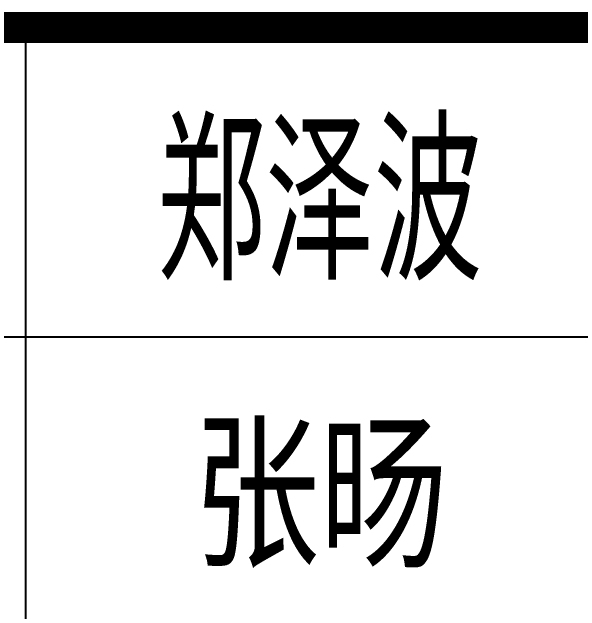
# Model space of a CAD drawing. Extents: x 196430 to 818205, y 904526 to 1974626.
# Drawn here: x 363194 to 365029, y 1784698 to 1786633 of the extents above; entities that cross this region are included whole.
import ezdxf
from ezdxf.enums import TextEntityAlignment as Align

# ---------------------------------------------------------------- set-up
doc = ezdxf.new("R2010")
doc.units = 0
doc.header["$LTSCALE"] = 1000
doc.header["$MEASUREMENT"] = 0
doc.layers.add('FRAME', color=7, linetype='Continuous')
doc.styles.add('FRAME-3', font='romans.shx', dxfattribs={"width": 0.7, "bigfont": 'hztxt.shx'})
doc.styles.add('黑体', font='simhei.ttf', dxfattribs={"height": 10})

# ---------------------------------------------------------------- blocks, each defined once
blk = doc.blocks.new('a1')
at = {"layer": 'FRAME'}
for p, q in [((87519.7, 131240.1), (115319.7, 131240.1)), ((102019.7, 131240.1), (102019.7, 127240.1)), ((93119.7, 130240.1), (115319.7, 130240.1))]:
    blk.add_line(p, q, dxfattribs=at)
at = {"layer": 'FRAME', "const_width": 100}
blk.add_lwpolyline([(87519.7, 127240.1), (87519.7, 131240.1), (115319.7, 131240.1)], dxfattribs=at)
at = {"layer": 'FRAME'}
for s, height, style, width, p in [('郑泽波', 500, 'FRAME-3', 0.7, (102969.7, 130699.2)), ('张旸', 400, '黑体', 0.75, (102969.7, 129740.1))]:
    blk.add_text(s, height=height, dxfattribs=dict(at, style=style, width=width)).set_placement(p, align=Align.MIDDLE)

msp = doc.modelspace()

# ---------------------------------------------------------------- block references
at = {"layer": 'FRAME'}
msp.add_blockref('a1', (261218.4, 1655343.1), dxfattribs=at)

doc.saveas('drawing.dxf')
